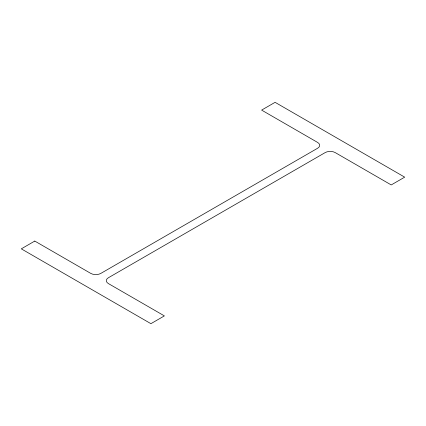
<?xml version="1.0" encoding="UTF-8"?>
<svg xmlns="http://www.w3.org/2000/svg" width="426" height="426" viewBox="0 0 426 426"><rect width="100%" height="100%" fill="white"/><g stroke="black" fill="none" stroke-linecap="round" stroke-linejoin="round"><path stroke-width="0.64" d="M34.772 241.068L21.3 248.848L150.91 323.675L164.383 315.9L108.374 283.562A7.109 4.106 0 0 1 108.374 277.757L325.166 152.599A7.109 4.106 0 0 1 335.219 152.599L391.228 184.932L404.7 177.152L275.089 102.325L261.617 110.1L317.626 142.438A7.109 4.106 0 0 1 317.626 148.243L100.834 273.401A7.109 4.106 0 0 1 90.781 273.401L34.772 241.068"/></g></svg>
